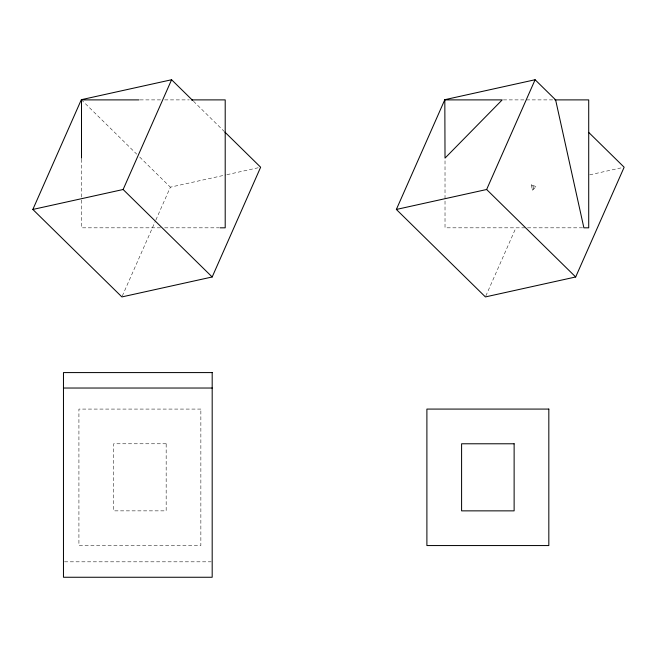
<?xml version="1.0" encoding="UTF-8"?>
<svg xmlns="http://www.w3.org/2000/svg" width="657" height="657" viewBox="0 0 657 657"><rect width="100%" height="100%" fill="white"/><g stroke="black" fill="none" stroke-linecap="round" stroke-linejoin="round"><path stroke-width="0.49" stroke-dasharray="3.29 2.46" d="M122.309 295.987L155.454 220.941M155.865 220.005L170.368 187.171L225.918 174.893M485.819 295.995L515.917 227.823M532.499 190.284L533.87 187.171L536.022 186.695L531.234 184.576L532.499 190.284L536.022 186.695M226.911 174.672L258.661 167.658M589.699 174.828L622.179 167.65M140.015 99.889L160.546 99.889M164.644 99.889L189.282 99.889M503.393 99.889L553.818 99.889M160.546 227.823L81.509 227.823L81.509 198.143M164.644 227.823L219.052 227.823M582.562 227.823L445.019 227.823L445.019 159.249M64.493 561.817L211.168 561.817M531.234 184.576L533.87 187.171M193.495 101.252L224.152 131.367M81.32 99.692L136.787 154.181M139.711 157.056L170.368 187.171M81.509 159.249L81.509 197.116M200.861 409.081L78.922 409.081L78.922 545.556L200.861 545.556L200.861 409.081M166.164 443.779L113.62 443.779L113.62 510.859L166.164 510.859L166.164 443.779"/><path stroke-width="0.99" d="M224.875 132.082L260.64 167.223L212.178 276.975L121.898 296.923L32.85 209.452L81.32 99.692L171.592 79.743L192.764 100.537M32.85 209.452L123.13 189.503L171.592 79.743M588.713 132.41L624.15 167.223L575.68 276.975L485.408 296.923L396.36 209.452L444.822 99.692L535.102 79.743L555.617 99.889L583.884 227.823L588.713 227.823L588.713 99.889L554.845 99.889M396.36 209.452L486.632 189.503L535.102 79.743M138.988 99.889L81.509 99.889L81.509 158.23M191.335 99.889L225.203 99.889L225.203 227.823L220.079 227.823M445.019 99.889L502.203 99.889L445.019 158.107L444.822 99.692M63.466 388.032L212.186 388.032M486.632 189.503L575.68 276.975M123.13 189.503L212.178 276.975M212.186 372.585L63.466 372.585L63.466 577.257L212.186 577.257L212.186 372.585M548.825 409.081L426.894 409.081L426.894 545.556L548.825 545.556L548.825 409.081M514.127 443.779L461.592 443.779L461.592 510.859L514.127 510.859L514.127 443.779"/></g></svg>
